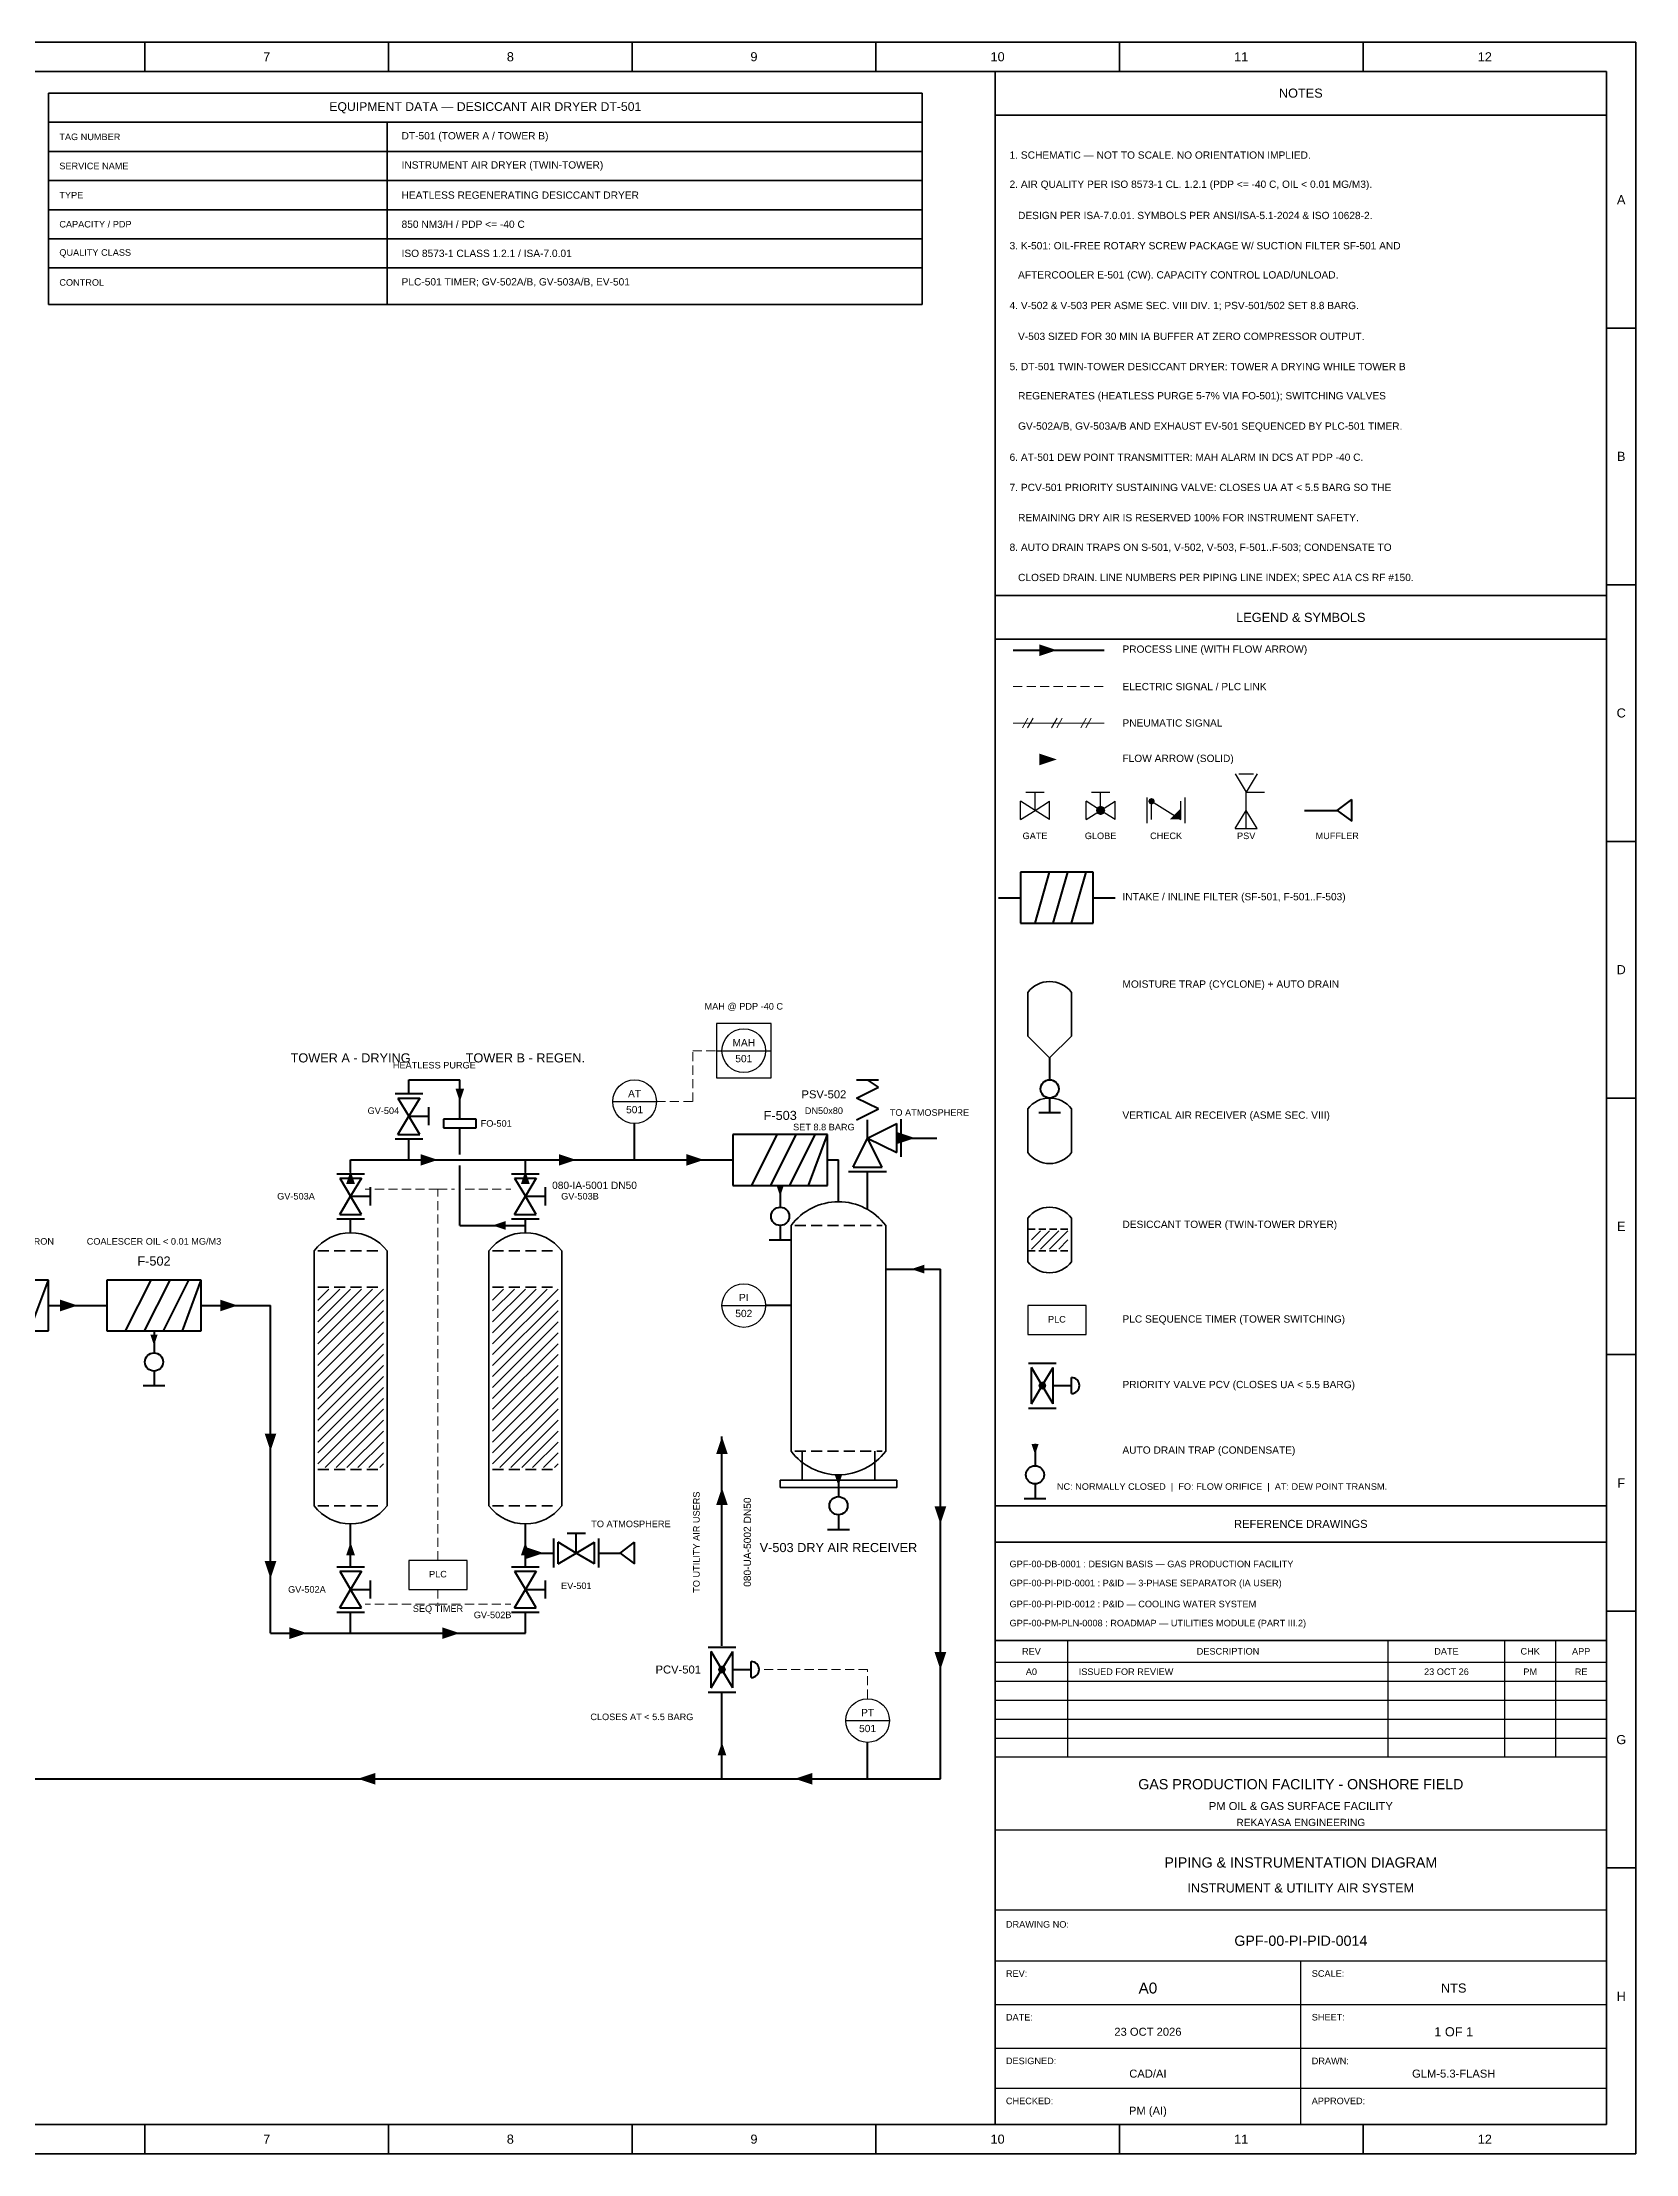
# Model space of a CAD drawing. Header units: millimetres. Extents: x 10 to 831, y 7 to 587.
# Drawn here: x 393 to 831, y 7 to 587 of the extents above; entities that cross this region are included whole.
import ezdxf

# ---------------------------------------------------------------- set-up
doc = ezdxf.new("R2010")
doc.units = ezdxf.units.MM
for name, color, linetype, lineweight in [('REF-EQUIP', 7, 'Continuous', 35), ('REF-FRAME', 7, 'Continuous', 35), ('REF-HATCH', 7, 'Continuous', 13), ('REF-PROC', 7, 'Continuous', 50), ('REF-SIG', 7, 'Continuous', 13), ('REF-SIGP', 7, 'Continuous', 13), ('REF-SYM', 7, 'Continuous', 25), ('REF-TEXT', 7, 'Continuous', 18), ('REF-TITLE', 7, 'Continuous', 25)]:
    doc.layers.add(name, color=color, linetype=linetype, lineweight=lineweight)
doc.styles.add('ARIAL', font='arial.ttf')

msp = doc.modelspace()

# ---------------------------------------------------------------- linework, layer by layer
at = {"layer": 'REF-EQUIP'}
for p, q in [((395, 573), (395, 515)), ((635, 573), (395, 573)), ((635, 515), (635, 573)), ((395, 565), (635, 565)), ((488, 515), (488, 565)), ((395, 557), (635, 557)), ((395, 549), (635, 549)), ((395, 541), (635, 541)), ((395, 533), (635, 533)), ((395, 525), (635, 525)), ((395, 515), (635, 515)), ((664, 314), (664, 326)), ((676, 314), (676, 326)), ((664, 314), (670, 308)), ((676, 314), (670, 308)), ((664, 282), (664, 294)), ((676, 282), (676, 294)), ((599, 200), (599, 262)), ((600, 262), (603, 262)), ((604.5, 262), (607.5, 262)), ((609, 262), (612, 262)), ((613.5, 262), (616.5, 262)), ((618, 262), (621, 262)), ((622.5, 262), (624, 262)), ((625, 200), (625, 262)), ((664, 252), (664, 264)), ((664, 261), (666, 261)), ((667, 261), (669, 261)), ((670, 261), (672, 261)), ((673, 261), (675, 261)), ((676, 252), (676, 264)), ((468, 185), (468, 255)), ((469, 255), (472, 255)), ((473.5, 255), (476.5, 255)), ((478, 255), (481, 255)), ((482.5, 255), (485.5, 255)), ((488, 185), (488, 255)), ((516, 185), (516, 255)), ((517, 255), (520, 255)), ((521.5, 255), (524.5, 255)), ((526, 255), (529, 255)), ((530.5, 255), (533.5, 255)), ((536, 185), (536, 255)), ((664, 255), (666, 255)), ((667, 255), (669, 255)), ((670, 255), (672, 255)), ((673, 255), (675, 255)), ((469, 245), (472, 245)), ((473.5, 245), (476.5, 245)), ((478, 245), (481, 245)), ((482.5, 245), (485.5, 245)), ((517, 245), (520, 245)), ((521.5, 245), (524.5, 245)), ((526, 245), (529, 245)), ((530.5, 245), (533.5, 245)), ((600, 200), (603, 200)), ((602, 200), (602, 192)), ((604.5, 200), (607.5, 200)), ((609, 200), (612, 200)), ((613.5, 200), (616.5, 200)), ((618, 200), (621, 200)), ((622, 200), (622, 192)), ((622.5, 200), (624, 200)), ((469, 195), (472, 195)), ((473.5, 195), (476.5, 195)), ((478, 195), (481, 195)), ((482.5, 195), (485.5, 195)), ((517, 195), (520, 195)), ((521.5, 195), (524.5, 195)), ((526, 195), (529, 195)), ((530.5, 195), (533.5, 195)), ((596, 192), (596, 190)), ((628, 192), (596, 192)), ((628, 190), (628, 192)), ((596, 190), (628, 190)), ((469, 185), (472, 185)), ((473.5, 185), (476.5, 185)), ((478, 185), (481, 185)), ((482.5, 185), (485.5, 185)), ((517, 185), (520, 185)), ((521.5, 185), (524.5, 185)), ((526, 185), (529, 185)), ((530.5, 185), (533.5, 185))]:
    msp.add_line(p, q, dxfattribs=at)
for centre, radius, start, end in [((670, 321.5), 7.5, 36.8699, 143.1301), ((670, 289.5), 7.5, 36.8699, 143.1301), ((670, 286.5), 7.5, 216.8699, 323.1301), ((612, 252.25), 16.25, 36.8699, 143.1301), ((670, 259.5), 7.5, 36.8699, 143.1301), ((478, 247.5), 12.5, 36.8699, 143.1301), ((526, 247.5), 12.5, 36.8699, 143.1301), ((670, 256.5), 7.5, 216.8699, 323.1301), ((612, 209.75), 16.25, 216.8699, 323.1301), ((478, 192.5), 12.5, 216.8699, 323.1301), ((526, 192.5), 12.5, 216.8699, 323.1301)]:
    msp.add_arc(centre, radius, start, end, dxfattribs=at)
at = {"layer": 'REF-FRAME'}
for p, q in [((831, 587), (10, 587)), ((421.5, 579), (421.5, 587)), ((488.42, 579), (488.42, 587)), ((555.33, 579), (555.33, 587)), ((622.25, 579), (622.25, 587)), ((689.17, 579), (689.17, 587)), ((756.08, 579), (756.08, 587)), ((831, 7), (831, 587)), ((823, 579), (20, 579)), ((655, 15), (655, 579)), ((823, 15), (823, 579)), ((655, 567), (823, 567)), ((823, 508.5), (831, 508.5)), ((655, 435), (823, 435)), ((823, 438), (831, 438)), ((655, 423), (823, 423)), ((823, 367.5), (831, 367.5)), ((823, 297), (831, 297)), ((823, 226.5), (831, 226.5)), ((655, 185), (823, 185)), ((655, 175), (823, 175)), ((823, 156), (831, 156)), ((655, 148), (823, 148)), ((823, 85.5), (831, 85.5)), ((20, 15), (823, 15)), ((421.5, 7), (421.5, 15)), ((488.42, 7), (488.42, 15)), ((555.33, 7), (555.33, 15)), ((622.25, 7), (622.25, 15)), ((689.17, 7), (689.17, 15)), ((756.08, 7), (756.08, 15)), ((10, 7), (831, 7))]:
    msp.add_line(p, q, dxfattribs=at)
at = {"layer": 'REF-HATCH'}
for p, q in [((665, 255.5), (670, 260.5)), ((665, 258), (667.5, 260.5)), ((667.5, 255.5), (672.5, 260.5)), ((670, 255.5), (675, 260.5)), ((672.5, 255.5), (675, 258)), ((469, 226.5), (487, 244.5)), ((469, 229.5), (484, 244.5)), ((469, 232.5), (481, 244.5)), ((469, 235.5), (478, 244.5)), ((469, 238.5), (475, 244.5)), ((469, 241.5), (472, 244.5)), ((517, 226.5), (535, 244.5)), ((517, 229.5), (532, 244.5)), ((517, 232.5), (529, 244.5)), ((517, 235.5), (526, 244.5)), ((517, 238.5), (523, 244.5)), ((517, 241.5), (520, 244.5)), ((469, 223.5), (487, 241.5)), ((469, 220.5), (487, 238.5)), ((517, 223.5), (535, 241.5)), ((517, 220.5), (535, 238.5)), ((469, 217.5), (487, 235.5)), ((469, 214.5), (487, 232.5)), ((517, 217.5), (535, 235.5)), ((517, 214.5), (535, 232.5)), ((469, 211.5), (487, 229.5)), ((469, 208.5), (487, 226.5)), ((517, 211.5), (535, 229.5)), ((517, 208.5), (535, 226.5)), ((469, 205.5), (487, 223.5)), ((469, 202.5), (487, 220.5)), ((517, 205.5), (535, 223.5)), ((517, 202.5), (535, 220.5)), ((469, 199.5), (487, 217.5)), ((517, 199.5), (535, 217.5)), ((469, 196.5), (487, 214.5)), ((471, 195.5), (487, 211.5)), ((517, 196.5), (535, 214.5)), ((519, 195.5), (535, 211.5)), ((474, 195.5), (487, 208.5)), ((477, 195.5), (487, 205.5)), ((522, 195.5), (535, 208.5)), ((525, 195.5), (535, 205.5)), ((480, 195.5), (487, 202.5)), ((483, 195.5), (487, 199.5)), ((528, 195.5), (535, 202.5)), ((531, 195.5), (535, 199.5)), ((486, 195.5), (487, 196.5)), ((534, 195.5), (535, 196.5))]:
    msp.add_line(p, q, dxfattribs=at)
at = {"layer": 'REF-PROC'}
for p, q in [((660, 420), (685, 420)), ((749, 376), (753, 379)), ((753, 373), (753, 379)), ((740, 376), (749, 376)), ((749, 376), (753, 373)), ((662, 359), (662, 345)), ((682, 359), (662, 359)), ((666, 345), (670, 359)), ((671, 345), (675, 359)), ((676, 345), (680, 359)), ((682, 345), (682, 359)), ((656, 352), (662, 352)), ((682, 352), (688, 352)), ((662, 345), (682, 345)), ((670, 308), (670, 302)), ((494, 298.5), (494, 302)), ((494, 302), (508, 302)), ((508, 291.5), (508, 302)), ((617, 302), (623, 302)), ((623, 300), (620, 302)), ((490.2, 298.2), (497.8, 298.2)), ((491, 297), (494, 292)), ((491, 297), (497, 297)), ((497, 297), (494, 292)), ((617, 297), (623, 300)), ((623, 294), (617, 297)), ((670, 297), (670, 293)), ((491, 287), (494, 292)), ((494, 292), (499.5, 292)), ((497, 287), (494, 292)), ((499.5, 289.5), (499.5, 294.5)), ((503.5, 291.2), (503.5, 288.8)), ((512.5, 291.2), (503.5, 291.2)), ((512.5, 288.8), (512.5, 291.2)), ((556, 280), (556, 290)), ((617, 291), (623, 294)), ((620, 286), (620, 291)), ((620, 286), (628, 290)), ((628, 282), (628, 290)), ((629.2, 280.8), (629.2, 291.2)), ((667, 293), (673, 293)), ((490.2, 285.8), (497.8, 285.8)), ((491, 287), (497, 287)), ((494, 280), (494, 285.5)), ((503.5, 288.8), (512.5, 288.8)), ((508, 281.5), (508, 288.5)), ((583, 287), (583, 273)), ((609, 287), (583, 287)), ((588.2, 273), (595.2, 287)), ((593.4, 273), (600.4, 287)), ((598.6, 273), (605.6, 287)), ((603.8, 273), (609, 287)), ((609, 273), (609, 287)), ((616, 278), (620, 286)), ((620, 286), (628, 282)), ((624, 278), (620, 286)), ((628, 286), (636, 286)), ((633, 286), (639, 286)), ((478, 276.5), (478, 280)), ((478, 280), (583, 280)), ((508, 262), (508, 278.5)), ((526, 276.5), (526, 280)), ((609, 280), (612, 280)), ((612, 268.5), (612, 280)), ((474.2, 276.2), (481.8, 276.2)), ((475, 275), (478, 270)), ((475, 275), (481, 275)), ((481, 275), (478, 270)), ((522.2, 276.2), (529.8, 276.2)), ((523, 275), (526, 270)), ((523, 275), (529, 275)), ((529, 275), (526, 270)), ((583, 273), (609, 273)), ((596, 273), (596, 267)), ((614.8, 276.8), (625.2, 276.8)), ((616, 278), (624, 278)), ((620, 266.39), (620, 276.8)), ((475, 265), (478, 270)), ((478, 270), (483.5, 270)), ((481, 265), (478, 270)), ((483.5, 267.5), (483.5, 272.5)), ((523, 265), (526, 270)), ((526, 270), (531.5, 270)), ((529, 265), (526, 270)), ((531.5, 267.5), (531.5, 272.5)), ((474.2, 263.8), (481.8, 263.8)), ((475, 265), (481, 265)), ((478, 260), (478, 263.5)), ((508, 262), (526, 262)), ((522.2, 263.8), (529.8, 263.8)), ((523, 265), (529, 265)), ((526, 260), (526, 263.5)), ((596, 262), (596, 258)), ((593, 258), (599, 258)), ((625, 250), (640, 250)), ((640, 110), (640, 250)), ((395, 247), (369, 247)), ((389.8, 233), (395, 247)), ((395, 233), (395, 247)), ((411, 247), (411, 233)), ((437, 247), (411, 247)), ((416.2, 233), (423.2, 247)), ((421.4, 233), (428.4, 247)), ((426.6, 233), (433.6, 247)), ((431.8, 233), (437, 247)), ((437, 233), (437, 247)), ((395, 240), (411, 240)), ((437, 240), (456, 240)), ((456, 150), (456, 240)), ((599, 240), (592, 240)), ((369, 233), (395, 233)), ((411, 233), (437, 233)), ((424, 233), (424, 227)), ((424, 222), (424, 218)), ((664.2, 224.2), (671.8, 224.2)), ((665, 213), (665, 223)), ((668, 218), (665, 223)), ((668, 218), (671, 223)), ((671, 213), (671, 223)), ((421, 218), (427, 218)), ((665, 213), (668, 218)), ((671, 213), (668, 218)), ((671, 218), (676, 218)), ((676, 215.8), (676, 220.2)), ((664.2, 211.8), (671.8, 211.8)), ((580, 146.5), (580, 204)), ((666, 202), (666, 196)), ((612, 193.5), (612, 187.5)), ((663, 187), (669, 187)), ((666, 191), (666, 187)), ((478, 168.5), (478, 180)), ((526, 168.5), (526, 180)), ((612, 182.5), (612, 178.5)), ((533.8, 168), (533.8, 176)), ((535, 169), (535, 175)), ((540, 172), (535, 175)), ((537.5, 177.5), (542.5, 177.5)), ((540, 172), (540, 177.5)), ((540, 172), (545, 175)), ((545, 169), (545, 175)), ((546.2, 168), (546.2, 176)), ((552, 172), (556, 175)), ((556, 169), (556, 175)), ((609, 178.5), (615, 178.5)), ((474.2, 168.2), (481.8, 168.2)), ((522.2, 168.2), (529.8, 168.2)), ((526, 172), (533.5, 172)), ((535, 169), (540, 172)), ((545, 169), (540, 172)), ((546.5, 172), (552, 172)), ((552, 172), (556, 169)), ((475, 167), (478, 162)), ((475, 167), (481, 167)), ((481, 167), (478, 162)), ((483.5, 159.5), (483.5, 164.5)), ((523, 167), (526, 162)), ((523, 167), (529, 167)), ((529, 167), (526, 162)), ((531.5, 159.5), (531.5, 164.5)), ((475, 157), (478, 162)), ((475, 157), (481, 157)), ((478, 162), (483.5, 162)), ((481, 157), (478, 162)), ((523, 157), (526, 162)), ((523, 157), (529, 157)), ((526, 162), (531.5, 162)), ((529, 157), (526, 162)), ((474.2, 155.8), (481.8, 155.8)), ((478, 150), (478, 155.5)), ((522.2, 155.8), (529.8, 155.8)), ((526, 150), (526, 155.5)), ((456, 150), (526, 150)), ((576.2, 146.2), (583.8, 146.2)), ((577, 135), (577, 145)), ((580, 140), (577, 145)), ((580, 140), (583, 145)), ((583, 135), (583, 145)), ((577, 135), (580, 140)), ((583, 135), (580, 140)), ((583, 140), (588, 140)), ((588, 137.8), (588, 142.2)), ((576.2, 133.8), (583.8, 133.8)), ((580, 110), (580, 133.5)), ((620, 110), (620, 120)), ((72.5, 110), (640, 110))]:
    msp.add_line(p, q, dxfattribs=at)
for centre in [(670, 299.5), (596, 264.5), (424, 224.5), (666, 193.5), (612, 185)]:
    msp.add_circle(centre, 2.5, dxfattribs=at)
for centre in [(676, 218), (588, 140)]:
    msp.add_arc(centre, 2.2, 270, 450, dxfattribs=at)
for points in [[(672, 420), (667.2, 421.6), (667.2, 418.4)], [(672, 390), (667.2, 391.6), (667.2, 388.4)], [(684, 376), (684, 377.3), (683.08, 376.92)], [(684, 376), (684.92, 376.92), (684, 377.3)], [(698, 378.5), (697.36, 379.14), (697.1, 378.5)], [(698, 378.5), (697.1, 378.5), (697.36, 377.86)], [(698, 378.5), (698, 379.4), (697.36, 379.14)], [(698, 378.5), (697.36, 377.86), (698, 377.6)], [(698, 378.5), (698.64, 379.14), (698, 379.4)], [(698, 378.5), (698.9, 378.5), (698.64, 379.14)], [(698, 378.5), (698, 377.6), (698.64, 377.86)], [(698, 378.5), (698.64, 377.86), (698.9, 378.5)], [(684, 376), (683.08, 376.92), (682.7, 376)], [(684, 376), (682.7, 376), (683.08, 375.08)], [(684, 376), (683.08, 375.08), (684, 374.7)], [(684, 376), (685.3, 376), (684.92, 376.92)], [(684, 376), (684, 374.7), (684.92, 375.08)], [(684, 376), (684.92, 375.08), (685.3, 376)], [(706, 373.5), (703, 373.5), (706, 376.5)], [(508, 296), (506.8, 299.6), (509.2, 299.6)], [(633, 286), (628.2, 287.6), (628.2, 284.4)], [(502, 280), (497.2, 281.6), (497.2, 278.4)], [(540, 280), (535.2, 281.6), (535.2, 278.4)], [(575, 280), (570.2, 281.6), (570.2, 278.4)], [(478, 277), (476.8, 273.4), (479.2, 273.4)], [(526, 277), (524.8, 273.4), (527.2, 273.4)], [(596, 270), (595, 273), (597, 273)], [(517, 262), (520.6, 263.2), (520.6, 260.8)], [(632, 250), (635.6, 251.2), (635.6, 248.8)], [(403, 240), (398.2, 241.6), (398.2, 238.4)], [(447, 240), (442.2, 241.6), (442.2, 238.4)], [(424, 229), (423, 232), (425, 232)], [(668, 218), (667.22, 218.78), (666.9, 218)], [(668, 218), (666.9, 218), (667.22, 217.22)], [(668, 218), (668, 219.1), (667.22, 218.78)], [(668, 218), (667.22, 217.22), (668, 216.9)], [(668, 218), (668.78, 218.78), (668, 219.1)], [(668, 218), (669.1, 218), (668.78, 218.78)], [(668, 218), (668, 216.9), (668.78, 217.22)], [(668, 218), (668.78, 217.22), (669.1, 218)], [(456, 200), (454.4, 204.8), (457.6, 204.8)], [(580, 204), (578.4, 199.2), (581.6, 199.2)], [(666, 199), (665, 202), (667, 202)], [(612, 190.5), (611, 193.5), (613, 193.5)], [(580, 190), (578.4, 185.2), (581.6, 185.2)], [(640, 180), (638.4, 184.8), (641.6, 184.8)], [(478, 175), (476.8, 171.4), (479.2, 171.4)], [(526, 175), (524.8, 171.4), (527.2, 171.4)], [(456, 165), (454.4, 169.8), (457.6, 169.8)], [(531, 172), (526.2, 173.6), (526.2, 170.4)], [(466, 150), (461.2, 151.6), (461.2, 148.4)], [(508, 150), (503.2, 151.6), (503.2, 148.4)], [(580, 140), (579.22, 140.78), (578.9, 140)], [(580, 140), (578.9, 140), (579.22, 139.22)], [(580, 140), (580, 141.1), (579.22, 140.78)], [(580, 140), (579.22, 139.22), (580, 138.9)], [(580, 140), (580.78, 140.78), (580, 141.1)], [(580, 140), (581.1, 140), (580.78, 140.78)], [(580, 140), (580, 138.9), (580.78, 139.22)], [(580, 140), (580.78, 139.22), (581.1, 140)], [(640, 140), (638.4, 144.8), (641.6, 144.8)], [(580, 120), (578.8, 116.4), (581.2, 116.4)], [(480, 110), (484.8, 111.6), (484.8, 108.4)], [(600, 110), (604.8, 111.6), (604.8, 108.4)]]:
    msp.add_solid(points, dxfattribs=at)
at = {"layer": 'REF-SIG'}
for p, q in [((660, 410), (662.5, 410)), ((663.7, 410), (666.2, 410)), ((667.4, 410), (669.9, 410)), ((671.1, 410), (673.6, 410)), ((674.8, 410), (677.3, 410)), ((678.5, 410), (681, 410)), ((682.2, 410), (684.7, 410)), ((572, 310), (574.5, 310)), ((572, 307.1), (572, 309.6)), ((575.7, 310), (578.2, 310)), ((572, 303.4), (572, 305.9)), ((572, 299.7), (572, 302.2)), ((562, 296), (564.5, 296)), ((565.7, 296), (568.2, 296)), ((569.4, 296), (571.9, 296)), ((572, 296), (572, 298.5)), ((483.5, 272), (482, 272)), ((487.2, 272), (484.7, 272)), ((490.9, 272), (488.4, 272)), ((494.6, 272), (492.1, 272)), ((498.3, 272), (495.8, 272)), ((502, 272), (499.5, 272)), ((502, 269.9), (502, 272)), ((502, 272), (504.5, 272)), ((502, 266.2), (502, 268.7)), ((505.7, 272), (506.5, 272)), ((509.5, 272), (512, 272)), ((513.2, 272), (515.7, 272)), ((516.9, 272), (519.4, 272)), ((520.6, 272), (522, 272)), ((502, 262.5), (502, 265)), ((502, 258.8), (502, 261.3)), ((502, 255.1), (502, 257.6)), ((502, 251.4), (502, 253.9)), ((502, 247.7), (502, 250.2)), ((502, 244), (502, 246.5)), ((502, 240.3), (502, 242.8)), ((502, 236.6), (502, 239.1)), ((502, 232.9), (502, 235.4)), ((502, 229.2), (502, 231.7)), ((502, 225.5), (502, 228)), ((502, 221.8), (502, 224.3)), ((502, 218.1), (502, 220.6)), ((502, 214.4), (502, 216.9)), ((502, 210.7), (502, 213.2)), ((502, 207), (502, 209.5)), ((502, 203.3), (502, 205.8)), ((502, 199.6), (502, 202.1)), ((502, 195.9), (502, 198.4)), ((502, 192.2), (502, 194.7)), ((502, 188.5), (502, 191)), ((502, 184.8), (502, 187.3)), ((502, 181.1), (502, 183.6)), ((502, 177.4), (502, 179.9)), ((502, 173.7), (502, 176.2)), ((502, 170), (502, 172.5)), ((483.5, 158), (482, 158)), ((487.2, 158), (484.7, 158)), ((490.9, 158), (488.4, 158)), ((494.6, 158), (492.1, 158)), ((498.3, 158), (495.8, 158)), ((502, 158), (499.5, 158)), ((502, 162), (502, 159.5)), ((502, 158.3), (502, 158)), ((502, 158), (504.5, 158)), ((505.7, 158), (508.2, 158)), ((509.4, 158), (511.9, 158)), ((513.1, 158), (515.6, 158)), ((516.8, 158), (519.3, 158)), ((520.5, 158), (522, 158)), ((590.4, 140), (590.2, 140)), ((594.1, 140), (591.6, 140)), ((597.8, 140), (595.3, 140)), ((601.5, 140), (599, 140)), ((605.2, 140), (602.7, 140)), ((608.9, 140), (606.4, 140)), ((612.6, 140), (610.1, 140)), ((616.3, 140), (613.8, 140)), ((620, 140), (617.5, 140)), ((620, 139.4), (620, 140)), ((620, 135.7), (620, 138.2)), ((620, 132), (620, 134.5))]:
    msp.add_line(p, q, dxfattribs=at)
at = {"layer": 'REF-SIGP'}
for p, q in [((662.55, 398.7), (664.05, 401.3)), ((663.95, 398.7), (665.45, 401.3)), ((670.55, 398.7), (672.05, 401.3)), ((671.95, 398.7), (673.45, 401.3)), ((678.55, 398.7), (680.05, 401.3)), ((679.95, 398.7), (681.45, 401.3)), ((660, 400), (685, 400))]:
    msp.add_line(p, q, dxfattribs=at)
at = {"layer": 'REF-SYM'}
for p, q in [((721, 386), (724, 381)), ((722, 386), (726, 386)), ((727, 386), (724, 381)), ((662, 373.5), (662, 378.5)), ((666, 376), (662, 378.5)), ((663.5, 381), (668.5, 381)), ((666, 376), (666, 381)), ((666, 376), (670, 378.5)), ((670, 373.5), (670, 378.5)), ((680, 373.5), (680, 378.5)), ((684, 376), (680, 378.5)), ((681.5, 381), (686.5, 381)), ((684, 376), (684, 381)), ((684, 376), (688, 378.5)), ((688, 373.5), (688, 378.5)), ((696.8, 372.5), (696.8, 379.5)), ((698, 373.5), (698, 378.5)), ((698, 378.5), (706, 373.5)), ((706, 373.5), (706, 378.5)), ((707.2, 372.5), (707.2, 379.5)), ((724, 376), (724, 381)), ((724, 381), (729, 381)), ((662, 373.5), (666, 376)), ((670, 373.5), (666, 376)), ((680, 373.5), (684, 376)), ((688, 373.5), (684, 376)), ((721, 371), (724, 376)), ((724, 371), (724, 376)), ((727, 371), (724, 376)), ((721, 371), (727, 371)), ((578.5, 317.5), (578.5, 302.5)), ((593.5, 317.5), (578.5, 317.5)), ((593.5, 302.5), (593.5, 317.5)), ((578.5, 310), (593.5, 310)), ((578.5, 302.5), (593.5, 302.5)), ((550, 296), (562, 296)), ((580, 240), (592, 240)), ((664, 240), (664, 232)), ((680, 240), (664, 240)), ((680, 232), (680, 240)), ((664, 232), (680, 232)), ((494, 170), (494, 162)), ((510, 170), (494, 170)), ((510, 162), (510, 170)), ((494, 162), (510, 162)), ((614, 126), (626, 126))]:
    msp.add_line(p, q, dxfattribs=at)
for centre in [(586, 310), (556, 296), (586, 240), (620, 126)]:
    msp.add_circle(centre, 6, dxfattribs=at)
at = {"layer": 'REF-TITLE'}
for p, q in [((675, 116), (675, 148)), ((763, 116), (763, 148)), ((795, 116), (795, 148)), ((809, 116), (809, 148)), ((655, 142), (823, 142)), ((655, 136.8), (823, 136.8)), ((655, 131.6), (823, 131.6)), ((655, 126.4), (823, 126.4)), ((655, 121.2), (823, 121.2)), ((655, 116), (823, 116)), ((655, 96), (823, 96)), ((655, 74), (823, 74)), ((655, 60), (823, 60)), ((739, 15), (739, 60)), ((655, 48), (823, 48)), ((655, 36), (823, 36)), ((655, 25), (823, 25))]:
    msp.add_line(p, q, dxfattribs=at)

# ---------------------------------------------------------------- texts
at = {"layer": 'REF-TEXT', "style": 'ARIAL'}
for s, insert, char_height, attachment_point in [('7', (454.96, 583), 2.5, 5), ('8', (521.88, 583), 2.5, 5), ('9', (588.79, 583), 2.5, 5), ('10', (655.71, 583), 2.5, 5), ('11', (722.62, 583), 2.5, 5), ('12', (789.54, 583), 2.5, 5), ('NOTES', (739, 573), 2.5, 5), ('EQUIPMENT DATA — DESICCANT AIR DRYER DT-501', (515, 569), 2.4, 5), ('TAG NUMBER', (398, 561), 1.8, 4), ('DT-501 (TOWER A / TOWER B)', (492, 561), 2, 4), ('1. SCHEMATIC — NOT TO SCALE. NO ORIENTATION IMPLIED.', (659, 556), 2, 4), ('SERVICE NAME', (398, 553), 1.8, 4), ('INSTRUMENT AIR DRYER (TWIN-TOWER)', (492, 553), 2, 4), ('TYPE', (398, 545), 1.8, 4), ('HEATLESS REGENERATING DESICCANT DRYER', (492, 545), 2, 4), ('2. AIR QUALITY PER ISO 8573-1 CL. 1.2.1 (PDP <= -40 C, OIL < 0.01 MG/M3).', (659, 547.7), 2, 4), ('   DESIGN PER ISA-7.0.01. SYMBOLS PER ANSI/ISA-5.1-2024 & ISO 10628-2.', (659, 539.4), 2, 4), ('A', (827, 543.75), 2.5, 5), ('CAPACITY / PDP', (398, 537), 1.8, 4), ('850 NM3/H / PDP <= -40 C', (492, 537), 2, 4), ('QUALITY CLASS', (398, 529), 1.8, 4), ('ISO 8573-1 CLASS 1.2.1 / ISA-7.0.01', (492, 529), 2, 4), ('3. K-501: OIL-FREE ROTARY SCREW PACKAGE W/ SUCTION FILTER SF-501 AND', (659, 531.1), 2, 4), ('PLC-501 TIMER; GV-502A/B, GV-503A/B, EV-501', (492, 521), 2, 4), ('   AFTERCOOLER E-501 (CW). CAPACITY CONTROL LOAD/UNLOAD.', (659, 522.8), 2, 4), ('CONTROL', (398, 521), 1.8, 4), ('4. V-502 & V-503 PER ASME SEC. VIII DIV. 1; PSV-501/502 SET 8.8 BARG.', (659, 514.5), 2, 4), ('   V-503 SIZED FOR 30 MIN IA BUFFER AT ZERO COMPRESSOR OUTPUT.', (659, 506.2), 2, 4), ('5. DT-501 TWIN-TOWER DESICCANT DRYER: TOWER A DRYING WHILE TOWER B', (659, 497.9), 2, 4), ('   REGENERATES (HEATLESS PURGE 5-7% VIA FO-501); SWITCHING VALVES', (659, 489.6), 2, 4), ('   GV-502A/B, GV-503A/B AND EXHAUST EV-501 SEQUENCED BY PLC-501 TIMER.', (659, 481.3), 2, 4), ('6. AT-501 DEW POINT TRANSMITTER: MAH ALARM IN DCS AT PDP -40 C.', (659, 473), 2, 4), ('B', (827, 473.25), 2.5, 5), ('7. PCV-501 PRIORITY SUSTAINING VALVE: CLOSES UA AT < 5.5 BARG SO THE', (659, 464.7), 2, 4), ('   REMAINING DRY AIR IS RESERVED 100% FOR INSTRUMENT SAFETY.', (659, 456.4), 2, 4), ('8. AUTO DRAIN TRAPS ON S-501, V-502, V-503, F-501..F-503; CONDENSATE TO', (659, 448.1), 2, 4), ('   CLOSED DRAIN. LINE NUMBERS PER PIPING LINE INDEX; SPEC A1A CS RF #150.', (659, 439.8), 2, 4), ('LEGEND & SYMBOLS', (739, 429), 2.5, 5), ('PROCESS LINE (WITH FLOW ARROW)', (690, 420), 2, 4), ('ELECTRIC SIGNAL / PLC LINK', (690, 410), 2, 4), ('PNEUMATIC SIGNAL', (690, 400), 2, 4), ('C', (827, 402.75), 2.5, 5), ('FLOW ARROW (SOLID)', (690, 390), 2, 4), ('GATE', (666, 369), 1.8, 5), ('GLOBE', (684, 369), 1.8, 5), ('CHECK', (702, 369), 1.8, 5), ('PSV', (724, 369), 1.8, 5), ('MUFFLER', (749, 369), 1.8, 5), ('INTAKE / INLINE FILTER (SF-501, F-501..F-503)', (690, 352), 2, 4), ('D', (827, 332.25), 2.5, 5), ('MOISTURE TRAP (CYCLONE) + AUTO DRAIN', (690, 328), 2, 4), ('MAH @ PDP -40 C', (586, 322), 1.8, 5), ('MAH', (586, 312.2), 2, 5), ('TOWER A - DRYING', (478, 308), 2.5, 5), ('TOWER B - REGEN.', (526, 308), 2.5, 5), ('501', (586, 307.8), 2, 5), ('HEATLESS PURGE', (501, 306), 1.8, 5), ('AT', (556, 298.2), 2, 5), ('PSV-502', (608, 298), 2.2, 5), ('GV-504', (487, 293.5), 1.8, 5), ('FO-501', (518, 290), 1.8, 5), ('501', (556, 293.8), 2, 5), ('F-503', (596, 292.2), 2.5, 5), ('DN50x80', (608, 293.5), 1.8, 5), ('TO ATMOSPHERE', (637, 293), 1.8, 5), ('VERTICAL AIR RECEIVER (ASME SEC. VIII)', (690, 292), 2, 4), ('SET 8.8 BARG', (608, 289), 1.8, 5), ('080-IA-5001 DN50', (545, 273), 2, 5), ('GV-503A', (463, 270), 1.8, 5), ('GV-503B', (541, 270), 1.8, 5), ('DESICCANT TOWER (TWIN-TOWER DRYER)', (690, 262), 2, 4), ('E', (827, 261.75), 2.5, 5), ('PREFILTER 1-3 MICRON', (382, 257.6), 1.8, 5), ('COALESCER OIL < 0.01 MG/M3', (424, 257.6), 1.8, 5), ('F-502', (424, 252.2), 2.5, 5), ('502', (586, 237.8), 2, 5), ('PI', (586, 242.2), 2, 5), ('PLC', (672, 236.2), 1.8, 5), ('PLC SEQUENCE TIMER (TOWER SWITCHING)', (690, 236), 2, 4), ('PRIORITY VALVE PCV (CLOSES UA < 5.5 BARG)', (690, 218), 2, 4), ('AUTO DRAIN TRAP (CONDENSATE)', (690, 200), 2, 4), ('F', (827, 191.25), 2.5, 5), ('NC: NORMALLY CLOSED  |  FO: FLOW ORIFICE  |  AT: DEW POINT TRANSM.', (672, 190), 1.8, 4), ('TO ATMOSPHERE', (555, 180), 1.8, 5), ('REFERENCE DRAWINGS', (739, 180), 2.2, 5), ('V-503 DRY AIR RECEIVER', (612, 173.5), 2.5, 5), ('GPF-00-DB-0001 : DESIGN BASIS — GAS PRODUCTION FACILITY', (659, 169), 1.8, 4), ('GV-502A', (466, 162), 1.8, 5), ('PLC', (502, 166.2), 1.8, 5), ('EV-501', (540, 163), 1.8, 5), ('GPF-00-PI-PID-0001 : P&ID — 3-PHASE SEPARATOR (IA USER)', (659, 163.5), 1.8, 4), ('SEQ TIMER', (502, 156.5), 1.8, 5), ('GPF-00-PI-PID-0012 : P&ID — COOLING WATER SYSTEM', (659, 158), 1.8, 4), ('GV-502B', (517, 155), 1.8, 5), ('GPF-00-PM-PLN-0008 : ROADMAP — UTILITIES MODULE (PART III.2)', (659, 152.5), 1.8, 4), ('REV', (665, 145), 1.8, 5), ('DESCRIPTION', (719, 145), 1.8, 5), ('DATE', (779, 145), 1.8, 5), ('CHK', (802, 145), 1.8, 5), ('APP', (816, 145), 1.8, 5), ('PCV-501', (568, 140), 2.2, 5), ('A0', (665, 139.4), 1.8, 5), ('ISSUED FOR REVIEW', (678, 139.4), 1.8, 4), ('23 OCT 26', (779, 139.4), 1.8, 5), ('PM', (802, 139.4), 1.8, 5), ('RE', (816, 139.4), 1.8, 5), ('CLOSES AT < 5.5 BARG', (558, 127), 1.8, 5), ('PT', (620, 128.2), 2, 5), ('501', (620, 123.8), 2, 5), ('G', (827, 120.75), 2.5, 5), ('GAS PRODUCTION FACILITY - ONSHORE FIELD', (739, 108.5), 2.8, 5), ('PM OIL & GAS SURFACE FACILITY', (739, 102.5), 2.2, 5), ('REKAYASA ENGINEERING', (739, 98), 2, 5), ('PIPING & INSTRUMENTATION DIAGRAM', (739, 87), 2.8, 5), ('INSTRUMENT & UTILITY AIR SYSTEM', (739, 80), 2.5, 5), ('DRAWING NO:', (658, 70), 1.8, 4), ('GPF-00-PI-PID-0014', (739, 65.5), 2.8, 5), ('REV:', (658, 56.5), 1.8, 4), ('A0', (697, 52.5), 3, 5), ('SCALE:', (742, 56.5), 1.8, 4), ('NTS', (781, 52.5), 2.5, 5), ('H', (827, 50.25), 2.5, 5), ('DATE:', (658, 44.5), 1.8, 4), ('23 OCT 2026', (697, 40.5), 2.2, 5), ('SHEET:', (742, 44.5), 1.8, 4), ('1 OF 1', (781, 40.5), 2.5, 5), ('DESIGNED:', (658, 32.5), 1.8, 4), ('CAD/AI', (697, 29), 2.2, 5), ('DRAWN:', (742, 32.5), 1.8, 4), ('GLM-5.3-FLASH', (781, 29), 2.2, 5), ('CHECKED:', (658, 21.5), 1.8, 4), ('PM (AI)', (697, 18.5), 2.2, 5), ('APPROVED:', (742, 21.5), 1.8, 4), ('7', (454.96, 11), 2.5, 5), ('8', (521.88, 11), 2.5, 5), ('9', (588.79, 11), 2.5, 5), ('10', (655.71, 11), 2.5, 5), ('11', (722.62, 11), 2.5, 5), ('12', (789.54, 11), 2.5, 5)]:
    msp.add_mtext(s, dxfattribs=dict(at, insert=insert, char_height=char_height, attachment_point=attachment_point))
at = {"layer": 'REF-TEXT', "attachment_point": 5, "rotation": 90, "style": 'ARIAL'}
for s, insert, char_height in [('TO UTILITY AIR USERS', (573, 175), 1.8), ('080-UA-5002 DN50', (587, 175), 2)]:
    msp.add_mtext(s, dxfattribs=dict(at, insert=insert, char_height=char_height))

doc.saveas('drawing.dxf')
